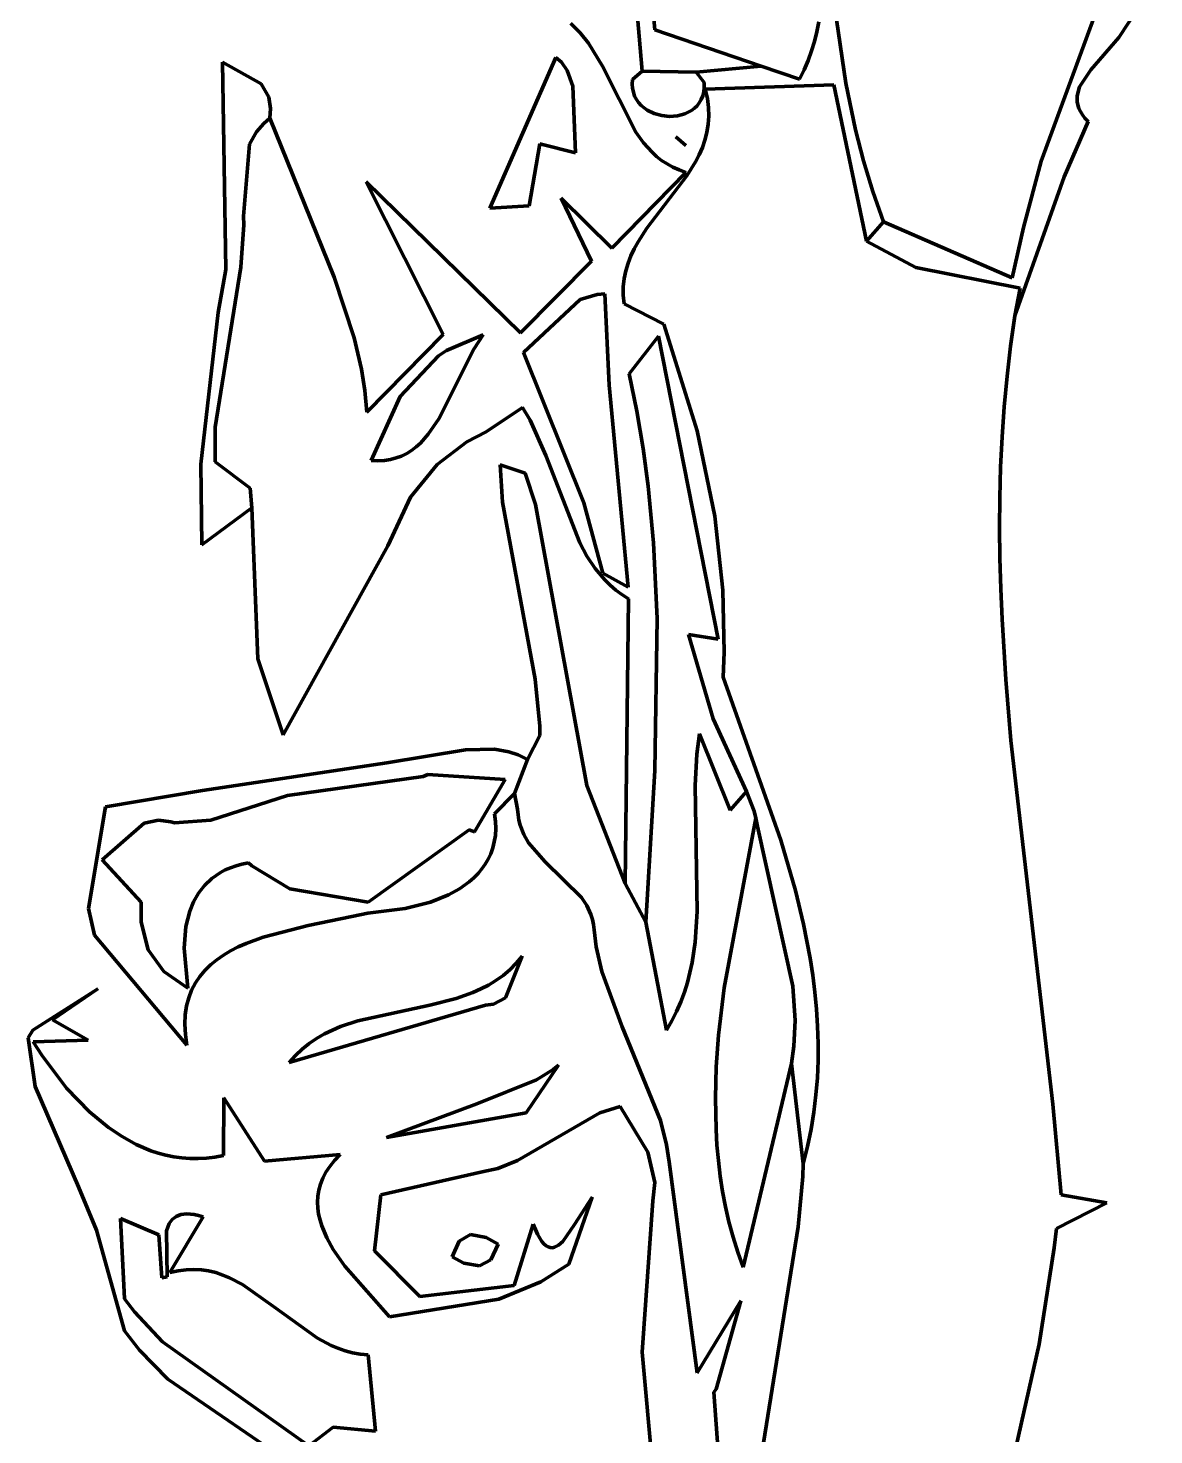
# Model space of a CAD drawing. Header units: millimetres. Extents: x 0 to 8.5, y 0 to 13.2.
# Drawn here: x 3.409 to 4.217, y 3.819 to 4.829 of the extents above; entities that cross this region are included whole.
import ezdxf

# ---------------------------------------------------------------- set-up
doc = ezdxf.new("R2010")
doc.units = ezdxf.units.MM
for name, color, linetype, lineweight in [('color#060606ff', 7, 'CONTINUOUS', 100), ('color#5c5c5cff', 7, 'CONTINUOUS', 100), ('color#aeaeaeff', 7, 'CONTINUOUS', 100), ('color#ffffffff', 7, 'CONTINUOUS', 100)]:
    doc.layers.add(name, color=color, linetype=linetype, lineweight=lineweight)

msp = doc.modelspace()

# ---------------------------------------------------------------- linework, layer by layer
at = {"layer": 'color#060606ff'}
for p, q in [((3.8312, 5.0093), (3.8498, 4.7983)), ((4.1918, 4.8225), (4.2132, 4.8551)), ((3.8053, 4.8257), (3.7986, 4.8324)), ((3.9733, 4.8196), (3.975, 4.8265)), ((3.975, 4.8265), (3.9764, 4.8336)), ((3.9891, 4.8352), (3.9958, 4.7897)), ((3.8112, 4.8183), (3.8053, 4.8257)), ((3.8212, 4.8018), (3.8112, 4.8183)), ((3.9712, 4.8127), (3.9733, 4.8196)), ((4.1715, 4.7993), (4.1918, 4.8225)), ((3.7405, 4.7), (3.7879, 4.808)), ((3.7879, 4.808), (3.7918, 4.8046)), ((3.9688, 4.8059), (3.9712, 4.8127)), ((3.7918, 4.8046), (3.796, 4.7987)), ((3.796, 4.7987), (3.7999, 4.7875)), ((3.8453, 4.7544), (3.8212, 4.8018)), ((3.8498, 4.7983), (3.8428, 4.7923)), ((3.8884, 4.7974), (3.9352, 4.8017)), ((3.8941, 4.7901), (3.8884, 4.7974)), ((3.9352, 4.8017), (3.9626, 4.7926)), ((3.9626, 4.7926), (3.9659, 4.7992)), ((3.9659, 4.7992), (3.9688, 4.8059)), ((4.1635, 4.7869), (4.1715, 4.7993)), ((3.7999, 4.7875), (3.8019, 4.7397)), ((3.8428, 4.7923), (3.8426, 4.789)), ((3.8426, 4.789), (3.8428, 4.786)), ((3.8428, 4.786), (3.8434, 4.7831)), ((3.8939, 4.7834), (3.8942, 4.7866)), ((3.8942, 4.7866), (3.8941, 4.7901)), ((3.9873, 4.7885), (3.895, 4.7854)), ((4.0106, 4.6762), (3.9873, 4.7885)), ((3.9958, 4.7897), (4.0028, 4.756)), ((4.1619, 4.7805), (4.1635, 4.7869)), ((3.8434, 4.7831), (3.8443, 4.7804)), ((3.8443, 4.7804), (3.8456, 4.778)), ((3.8456, 4.778), (3.8472, 4.7757)), ((3.8472, 4.7757), (3.849, 4.7737)), ((3.8907, 4.7755), (3.8921, 4.7779)), ((3.8921, 4.7779), (3.8932, 4.7805)), ((3.8932, 4.7805), (3.8939, 4.7834)), ((3.895, 4.7854), (3.8965, 4.7787)), ((3.8965, 4.7787), (3.8973, 4.7722)), ((4.1619, 4.776), (4.1619, 4.7805)), ((4.1631, 4.7715), (4.1619, 4.776)), ((3.849, 4.7737), (3.8533, 4.7703)), ((3.8533, 4.7703), (3.8583, 4.7679)), ((3.8583, 4.7679), (3.8638, 4.7664)), ((3.8638, 4.7664), (3.8694, 4.7658)), ((3.8694, 4.7658), (3.875, 4.7662)), ((3.875, 4.7662), (3.8803, 4.7676)), ((3.8803, 4.7676), (3.8851, 4.77)), ((3.8851, 4.77), (3.8872, 4.7716)), ((3.8872, 4.7716), (3.8891, 4.7734)), ((3.8891, 4.7734), (3.8907, 4.7755)), ((3.8975, 4.766), (3.8971, 4.7601)), ((3.8973, 4.7722), (3.8975, 4.766)), ((4.1642, 4.7692), (4.1631, 4.7715)), ((4.1656, 4.7669), (4.1642, 4.7692)), ((4.1674, 4.7645), (4.1656, 4.7669)), ((3.573, 4.7547), (3.5783, 4.7607)), ((3.5783, 4.7607), (3.5827, 4.7644)), ((3.5827, 4.7644), (3.6287, 4.6504)), ((3.8971, 4.7601), (3.8962, 4.7543)), ((4.0028, 4.756), (4.0085, 4.7338)), ((4.1524, 4.7224), (4.1696, 4.7621)), ((4.1696, 4.7621), (4.1674, 4.7645)), ((3.5638, 4.6942), (3.5681, 4.7458)), ((3.5681, 4.7458), (3.573, 4.7547)), ((3.7763, 4.7461), (3.7686, 4.7016)), ((3.8019, 4.7397), (3.7763, 4.7461)), ((3.8507, 4.7469), (3.8453, 4.7544)), ((3.8568, 4.7401), (3.8507, 4.7469)), ((3.874, 4.7511), (3.8795, 4.7463)), ((3.8811, 4.7449), (3.874, 4.7511)), ((3.8795, 4.7463), (3.8811, 4.7449)), ((3.8947, 4.7488), (3.8929, 4.7434)), ((3.8962, 4.7543), (3.8947, 4.7488)), ((3.8601, 4.737), (3.8568, 4.7401)), ((3.8637, 4.7342), (3.8601, 4.737)), ((3.8906, 4.7382), (3.8879, 4.7331)), ((3.8929, 4.7434), (3.8906, 4.7382)), ((3.828, 4.6712), (3.881, 4.7256)), ((3.8676, 4.7316), (3.8637, 4.7342)), ((3.8718, 4.7293), (3.8676, 4.7316)), ((3.8762, 4.7273), (3.8718, 4.7293)), ((3.881, 4.7256), (3.8762, 4.7273)), ((3.8879, 4.7331), (3.8818, 4.7232)), ((4.0085, 4.7338), (4.0152, 4.7118)), ((3.707, 4.6093), (3.6516, 4.7189)), ((3.6516, 4.7189), (3.7625, 4.6103)), ((3.8818, 4.7232), (3.8531, 4.6856)), ((4.1172, 4.6227), (4.1524, 4.7224)), ((3.8134, 4.6618), (3.7917, 4.7071)), ((3.7917, 4.7071), (3.828, 4.6712)), ((4.0152, 4.7118), (4.0229, 4.6901)), ((3.7686, 4.7016), (3.7405, 4.7)), ((3.5618, 4.6575), (3.5639, 4.688)), ((3.5639, 4.688), (3.5638, 4.6942)), ((3.8531, 4.6856), (3.8468, 4.6758)), ((4.0229, 4.6901), (4.0106, 4.6762)), ((3.8468, 4.6758), (3.844, 4.6708)), ((3.8416, 4.6657), (3.8396, 4.6604)), ((3.844, 4.6708), (3.8416, 4.6657)), ((3.5435, 4.5426), (3.5618, 4.6575)), ((3.7625, 4.6103), (3.8134, 4.6618)), ((3.8379, 4.655), (3.8368, 4.6493)), ((3.8396, 4.6604), (3.8379, 4.655)), ((3.6287, 4.6504), (3.6432, 4.6068)), ((3.8368, 4.6493), (3.8362, 4.6435)), ((3.8174, 4.6379), (3.8052, 4.6343)), ((3.8229, 4.6383), (3.8174, 4.6379)), ((3.8261, 4.5729), (3.8229, 4.6383)), ((3.8362, 4.6435), (3.8362, 4.6375)), ((3.8362, 4.6375), (3.8368, 4.6312)), ((3.8052, 4.6343), (3.7647, 4.5964)), ((3.8368, 4.6312), (3.8653, 4.6166)), ((3.8653, 4.6166), (3.8893, 4.54)), ((4.1141, 4.6009), (4.1172, 4.6227)), ((3.6432, 4.6068), (3.6484, 4.5844)), ((3.6523, 4.5535), (3.707, 4.6093)), ((3.7357, 4.6091), (3.7093, 4.5978)), ((3.729, 4.5986), (3.7357, 4.6091)), ((3.8615, 4.6081), (3.8403, 4.5809)), ((3.9042, 4.3905), (3.8615, 4.6081)), ((3.7093, 4.5978), (3.7037, 4.5939)), ((3.7039, 4.5487), (3.729, 4.5986)), ((3.7647, 4.5964), (3.8079, 4.4885)), ((4.1115, 4.5792), (4.1141, 4.6009)), ((3.6484, 4.5844), (3.6508, 4.5691)), ((3.7037, 4.5939), (3.676, 4.5648)), ((3.8403, 4.5809), (3.8459, 4.5541)), ((4.1095, 4.5574), (4.1115, 4.5792)), ((3.6508, 4.5691), (3.6523, 4.5535)), ((3.676, 4.5648), (3.6553, 4.5189)), ((3.8398, 4.4279), (3.8261, 4.5729)), ((3.7639, 4.5569), (3.7378, 4.5394)), ((3.7694, 4.5477), (3.7639, 4.5569)), ((3.8459, 4.5541), (3.8504, 4.5273)), ((4.108, 4.5357), (4.1095, 4.5574)), ((3.6963, 4.5377), (3.7039, 4.5487)), ((3.7807, 4.5224), (3.7694, 4.5477)), ((3.5434, 4.5179), (3.5435, 4.5426)), ((3.6906, 4.5313), (3.6963, 4.5377)), ((3.7378, 4.5394), (3.7239, 4.5323)), ((3.8893, 4.54), (3.9018, 4.4789)), ((4.1069, 4.5139), (4.108, 4.5357)), ((3.6771, 4.522), (3.6808, 4.5239)), ((3.6808, 4.5239), (3.6842, 4.526)), ((3.6842, 4.526), (3.6875, 4.5285)), ((3.6875, 4.5285), (3.6906, 4.5313)), ((3.7239, 4.5323), (3.7027, 4.516)), ((3.8504, 4.5273), (3.854, 4.5003)), ((3.5686, 4.499), (3.5434, 4.5179)), ((3.6553, 4.5189), (3.6602, 4.5186)), ((3.6602, 4.5186), (3.6648, 4.5188)), ((3.6648, 4.5188), (3.6691, 4.5195)), ((3.6691, 4.5195), (3.6732, 4.5206)), ((3.6732, 4.5206), (3.6771, 4.522)), ((3.7027, 4.516), (3.6835, 4.4924)), ((3.8049, 4.4596), (3.7807, 4.5224)), ((4.1063, 4.4921), (4.1069, 4.5139)), ((3.5696, 4.4848), (3.5686, 4.499)), ((3.854, 4.5003), (3.8579, 4.4597)), ((3.5741, 4.3764), (3.5696, 4.4848)), ((3.6835, 4.4924), (3.6672, 4.4575)), ((3.8079, 4.4885), (3.8214, 4.438)), ((4.1062, 4.4704), (4.1063, 4.4921)), ((3.9018, 4.4789), (3.9076, 4.4258)), ((4.1064, 4.4486), (4.1062, 4.4704)), ((3.6672, 4.4575), (3.5922, 4.322)), ((3.8101, 4.4501), (3.8049, 4.4596)), ((3.8579, 4.4597), (3.8604, 4.4053)), ((3.8161, 4.4412), (3.8101, 4.4501)), ((4.107, 4.4268), (4.1064, 4.4486)), ((3.823, 4.4331), (3.8161, 4.4412)), ((3.8214, 4.438), (3.8398, 4.4279)), ((3.8268, 4.4294), (3.823, 4.4331)), ((3.8309, 4.4258), (3.8268, 4.4294)), ((3.8352, 4.4225), (3.8309, 4.4258)), ((3.8399, 4.4195), (3.8352, 4.4225)), ((3.9076, 4.4258), (3.9086, 4.3813)), ((4.1079, 4.405), (4.107, 4.4268)), ((3.8375, 4.2151), (3.8399, 4.4195)), ((3.8604, 4.4053), (3.8588, 4.2962)), ((4.1106, 4.3615), (4.1079, 4.405)), ((3.9006, 4.3334), (3.8829, 4.394)), ((3.8829, 4.394), (3.9042, 4.3905)), ((3.5922, 4.322), (3.5741, 4.3764)), ((3.9086, 4.3813), (3.9079, 4.3634)), ((3.9079, 4.3634), (3.9493, 4.2463)), ((4.1143, 4.3179), (4.1106, 4.3615)), ((3.9247, 4.2813), (3.9006, 4.3334)), ((3.7229, 4.3111), (3.7438, 4.3117)), ((3.7438, 4.3117), (3.7541, 4.3098)), ((4.1443, 4.0569), (4.1143, 4.3179)), ((3.5342, 4.2819), (3.6666, 4.3018)), ((3.6666, 4.3018), (3.7229, 4.3111)), ((3.7541, 4.3098), (3.7608, 4.3075)), ((3.7675, 4.3042), (3.7581, 4.2798)), ((3.7608, 4.3075), (3.7675, 4.3042)), ((3.6926, 4.2921), (3.5954, 4.2783)), ((3.6959, 4.2934), (3.6926, 4.2921)), ((3.7515, 4.2899), (3.6959, 4.2934)), ((3.8588, 4.2962), (3.8524, 4.1874)), ((3.4646, 4.2701), (3.5342, 4.2819)), ((3.7294, 4.2522), (3.7515, 4.2899)), ((3.9301, 4.2672), (3.9247, 4.2813)), ((3.5954, 4.2783), (3.5402, 4.2606)), ((3.7581, 4.2798), (3.7439, 4.2651)), ((3.4525, 4.1972), (3.4646, 4.2701)), ((3.7439, 4.2651), (3.7445, 4.2597)), ((3.9312, 4.2622), (3.9301, 4.2672)), ((3.9324, 4.2561), (3.9312, 4.2622)), ((3.4924, 4.2586), (3.4623, 4.2321)), ((3.5027, 4.2606), (3.4924, 4.2586)), ((3.5117, 4.2595), (3.5027, 4.2606)), ((3.5141, 4.2588), (3.5117, 4.2595)), ((3.5402, 4.2606), (3.5141, 4.2588)), ((3.6531, 4.2017), (3.7256, 4.2537)), ((3.7256, 4.2537), (3.7294, 4.2522)), ((3.7447, 4.2546), (3.7444, 4.2497)), ((3.7445, 4.2597), (3.7447, 4.2546)), ((3.9578, 4.1414), (3.9324, 4.2561)), ((3.7425, 4.2408), (3.7411, 4.2366)), ((3.7436, 4.2451), (3.7425, 4.2408)), ((3.7444, 4.2497), (3.7436, 4.2451)), ((3.9493, 4.2463), (3.9597, 4.2102)), ((3.4623, 4.2321), (3.4903, 4.2017)), ((3.7393, 4.2327), (3.7371, 4.229)), ((3.7411, 4.2366), (3.7393, 4.2327)), ((3.541, 4.2188), (3.5472, 4.223)), ((3.5472, 4.223), (3.5506, 4.2249)), ((3.5506, 4.2249), (3.5544, 4.2265)), ((3.5544, 4.2265), (3.5584, 4.2279)), ((3.5584, 4.2279), (3.5626, 4.229)), ((3.5626, 4.229), (3.5672, 4.23)), ((3.5672, 4.23), (3.5696, 4.2278)), ((3.5696, 4.2278), (3.5969, 4.2113)), ((3.732, 4.2224), (3.729, 4.2193)), ((3.7347, 4.2256), (3.732, 4.2224)), ((3.7371, 4.229), (3.7347, 4.2256)), ((3.5314, 4.2082), (3.5357, 4.2138)), ((3.5357, 4.2138), (3.541, 4.2188)), ((3.5969, 4.2113), (3.6531, 4.2017)), ((3.7186, 4.2114), (3.7107, 4.2071)), ((3.7257, 4.2165), (3.7186, 4.2114)), ((3.729, 4.2193), (3.7257, 4.2165)), ((3.8524, 4.1874), (3.8375, 4.2151)), ((3.4903, 4.2017), (3.4903, 4.1874)), ((3.5251, 4.1953), (3.5279, 4.202)), ((3.5279, 4.202), (3.5314, 4.2082)), ((3.6979, 4.2019), (3.6798, 4.1972)), ((3.7107, 4.2071), (3.6979, 4.2019)), ((3.9597, 4.2102), (3.9655, 4.186)), ((3.4569, 4.1781), (3.4525, 4.1972)), ((3.5224, 4.1844), (3.5251, 4.1953)), ((3.6415, 4.1915), (3.61, 4.1851)), ((3.653, 4.194), (3.6415, 4.1915)), ((3.6798, 4.1972), (3.653, 4.194)), ((3.4903, 4.1874), (3.4953, 4.1677)), ((3.5211, 4.1688), (3.5224, 4.1844)), ((3.61, 4.1851), (3.5778, 4.1767)), ((3.9655, 4.186), (3.9702, 4.1617)), ((3.5231, 4.0992), (3.4569, 4.1781)), ((3.5657, 4.1722), (3.56, 4.1697)), ((3.5778, 4.1767), (3.5657, 4.1722)), ((3.4953, 4.1677), (3.5065, 4.152)), ((3.5238, 4.1401), (3.5211, 4.1688)), ((3.5445, 4.1604), (3.5401, 4.1567)), ((3.5494, 4.1638), (3.5445, 4.1604)), ((3.5545, 4.1668), (3.5494, 4.1638)), ((3.56, 4.1697), (3.5545, 4.1668)), ((3.7637, 4.1631), (3.7518, 4.1332)), ((3.7594, 4.1579), (3.7637, 4.1631)), ((3.9702, 4.1617), (3.9721, 4.1495)), ((3.5065, 4.152), (3.5238, 4.1401)), ((3.536, 4.1528), (3.5323, 4.1484)), ((3.5401, 4.1567), (3.536, 4.1528)), ((3.75, 4.1492), (3.7548, 4.1533)), ((3.7548, 4.1533), (3.7594, 4.1579)), ((3.4126, 4.1099), (3.4592, 4.1397)), ((3.4592, 4.1397), (3.4266, 4.1173)), ((3.5292, 4.1438), (3.5265, 4.1387)), ((3.5323, 4.1484), (3.5292, 4.1438)), ((3.7339, 4.1395), (3.7395, 4.1423)), ((3.7395, 4.1423), (3.7448, 4.1456)), ((3.7448, 4.1456), (3.75, 4.1492)), ((3.9594, 4.1169), (3.9578, 4.1414)), ((3.9721, 4.1495), (3.9736, 4.1373)), ((3.5244, 4.1332), (3.5228, 4.1273)), ((3.5265, 4.1387), (3.5244, 4.1332)), ((3.6973, 4.1279), (3.7162, 4.1327)), ((3.7162, 4.1327), (3.7282, 4.1369)), ((3.7282, 4.1369), (3.7339, 4.1395)), ((3.7518, 4.1332), (3.7431, 4.1287)), ((3.9736, 4.1373), (3.9748, 4.125)), ((3.5219, 4.121), (3.5216, 4.1142)), ((3.5228, 4.1273), (3.5219, 4.121)), ((3.7374, 4.1278), (3.5964, 4.0866)), ((3.6457, 4.1167), (3.6973, 4.1279)), ((3.7431, 4.1287), (3.7374, 4.1278)), ((3.9748, 4.125), (3.9756, 4.1127)), ((3.4092, 4.1044), (3.4126, 4.1099)), ((3.4266, 4.1173), (3.4522, 4.1028)), ((3.5216, 4.1142), (3.522, 4.1069)), ((3.6218, 4.1072), (3.6275, 4.11)), ((3.6275, 4.11), (3.6334, 4.1125)), ((3.6334, 4.1125), (3.6457, 4.1167)), ((3.9586, 4.0984), (3.9594, 4.1169)), ((3.9756, 4.1127), (3.976, 4.1004)), ((3.4142, 4.0694), (3.4092, 4.1044)), ((3.4522, 4.1028), (3.4128, 4.1015)), ((3.4128, 4.1015), (3.419, 4.0919)), ((3.522, 4.1069), (3.5231, 4.0992)), ((3.6058, 4.0962), (3.6109, 4.1003)), ((3.6109, 4.1003), (3.6162, 4.104)), ((3.6162, 4.104), (3.6218, 4.1072)), ((3.976, 4.1004), (3.9759, 4.0881)), ((3.419, 4.0919), (3.4368, 4.0684)), ((3.5964, 4.0866), (3.601, 4.0917)), ((3.601, 4.0917), (3.6058, 4.0962)), ((3.9569, 4.086), (3.9586, 4.0984)), ((3.7896, 4.0847), (3.7665, 4.0506)), ((3.774, 4.0743), (3.7858, 4.0818)), ((3.7858, 4.0818), (3.7896, 4.0847)), ((3.9653, 4.0141), (3.9569, 4.086)), ((3.9759, 4.0881), (3.9754, 4.0758)), ((3.4454, 3.9976), (3.4142, 4.0694)), ((3.7312, 4.0571), (3.774, 4.0743)), ((3.9754, 4.0758), (3.9744, 4.0635)), ((3.4368, 4.0684), (3.4533, 4.0512)), ((3.5494, 4.02), (3.5496, 4.0613)), ((3.5496, 4.0613), (3.5787, 4.016)), ((3.9744, 4.0635), (3.973, 4.0511)), ((3.4533, 4.0512), (3.4669, 4.04)), ((3.6663, 4.0329), (3.7312, 4.0571)), ((3.7665, 4.0506), (3.6663, 4.0329)), ((3.7602, 4.0163), (3.8193, 4.0505)), ((3.8193, 4.0505), (3.8339, 4.0551)), ((3.8339, 4.0551), (3.8539, 4.0224)), ((3.973, 4.0511), (3.971, 4.0388)), ((4.1503, 3.9918), (4.1443, 4.0569)), ((3.4669, 4.04), (3.4766, 4.0335)), ((3.971, 4.0388), (3.9684, 4.0264)), ((3.4766, 4.0335), (3.4866, 4.0279)), ((3.4866, 4.0279), (3.4972, 4.0234)), ((3.4972, 4.0234), (3.5026, 4.0216)), ((3.5026, 4.0216), (3.5081, 4.0202)), ((3.5081, 4.0202), (3.5137, 4.019)), ((3.5137, 4.019), (3.5194, 4.0182)), ((3.5371, 4.0181), (3.5432, 4.0188)), ((3.5432, 4.0188), (3.5494, 4.02)), ((3.5787, 4.016), (3.6331, 4.0206)), ((3.6331, 4.0206), (3.6291, 4.0164)), ((3.8539, 4.0224), (3.8589, 4.0005)), ((3.9684, 4.0264), (3.9653, 4.0141)), ((3.5194, 4.0182), (3.5252, 4.0178)), ((3.5252, 4.0178), (3.5311, 4.0177)), ((3.5311, 4.0177), (3.5371, 4.0181)), ((3.6257, 4.0121), (3.6229, 4.0079)), ((3.6291, 4.0164), (3.6257, 4.0121)), ((3.7349, 4.0082), (3.7461, 4.0107)), ((3.7461, 4.0107), (3.7602, 4.0163)), ((3.619, 3.9993), (3.6178, 3.995)), ((3.6207, 4.0036), (3.619, 3.9993)), ((3.6229, 4.0079), (3.6207, 4.0036)), ((3.6623, 3.9917), (3.7349, 4.0082)), ((3.8589, 4.0005), (3.8573, 3.9875)), ((3.4583, 3.9665), (3.4454, 3.9976)), ((3.6171, 3.9907), (3.6168, 3.9864)), ((3.6178, 3.995), (3.6171, 3.9907)), ((3.6577, 3.9516), (3.6623, 3.9917)), ((3.7972, 3.942), (3.8139, 3.99)), ((3.8139, 3.99), (3.8013, 3.9704)), ((4.1832, 3.9859), (4.1503, 3.9918)), ((3.5231, 3.9781), (3.5209, 3.9779)), ((3.5257, 3.9779), (3.5231, 3.9781)), ((3.6168, 3.9864), (3.617, 3.9822)), ((3.617, 3.9822), (3.6176, 3.9779)), ((3.8573, 3.9875), (3.8498, 3.8787)), ((4.1469, 3.9675), (4.1832, 3.9859)), ((3.503, 3.963), (3.4754, 3.9748)), ((3.4754, 3.9748), (3.4784, 3.9172)), ((3.5105, 3.9711), (3.5085, 3.9658)), ((3.5125, 3.974), (3.5105, 3.9711)), ((3.5108, 3.936), (3.5347, 3.976)), ((3.5153, 3.9762), (3.5125, 3.974)), ((3.5188, 3.9776), (3.5153, 3.9762)), ((3.5209, 3.9779), (3.5188, 3.9776)), ((3.5284, 3.9776), (3.5257, 3.9779)), ((3.5314, 3.9769), (3.5284, 3.9776)), ((3.5347, 3.976), (3.5314, 3.9769)), ((3.6176, 3.9779), (3.6186, 3.9736)), ((3.6186, 3.9736), (3.6199, 3.9694)), ((3.6199, 3.9694), (3.6234, 3.9609)), ((3.7716, 3.9708), (3.7578, 3.9266)), ((3.7731, 3.9668), (3.7716, 3.9708)), ((3.8013, 3.9704), (3.7927, 3.9582)), ((3.4783, 3.8941), (3.4583, 3.9665)), ((3.5052, 3.9321), (3.503, 3.963)), ((3.5085, 3.9658), (3.5089, 3.9329)), ((3.6234, 3.9609), (3.628, 3.9526)), ((3.7185, 3.9586), (3.7134, 3.9472)), ((3.7266, 3.9632), (3.7185, 3.9586)), ((3.7378, 3.9611), (3.7266, 3.9632)), ((3.7464, 3.9564), (3.7378, 3.9611)), ((3.7747, 3.9634), (3.7731, 3.9668)), ((3.7762, 3.9606), (3.7747, 3.9634)), ((3.7778, 3.9583), (3.7762, 3.9606)), ((3.7793, 3.9565), (3.7778, 3.9583)), ((3.7927, 3.9582), (3.7898, 3.9556)), ((4.1452, 3.9536), (4.1469, 3.9675)), ((3.628, 3.9526), (3.6364, 3.9405)), ((3.6902, 3.9187), (3.6577, 3.9516)), ((3.7412, 3.9452), (3.7464, 3.9564)), ((3.7808, 3.9552), (3.7793, 3.9565)), ((3.7823, 3.9543), (3.7808, 3.9552)), ((3.7838, 3.9539), (3.7823, 3.9543)), ((3.7853, 3.9538), (3.7838, 3.9539)), ((3.7868, 3.9541), (3.7853, 3.9538)), ((3.7898, 3.9556), (3.7868, 3.9541)), ((4.1346, 3.8846), (4.1452, 3.9536)), ((3.5225, 3.938), (3.5168, 3.9373)), ((3.5281, 3.9382), (3.5225, 3.938)), ((3.5335, 3.9379), (3.5281, 3.9382)), ((3.5387, 3.9371), (3.5335, 3.9379)), ((3.6364, 3.9405), (3.6684, 3.9041)), ((3.7134, 3.9472), (3.7219, 3.9426)), ((3.7219, 3.9426), (3.7331, 3.9407)), ((3.7331, 3.9407), (3.7412, 3.9452)), ((3.7771, 3.9293), (3.7972, 3.942)), ((3.5089, 3.9329), (3.5052, 3.9321)), ((3.5168, 3.9373), (3.5108, 3.936)), ((3.5438, 3.9359), (3.5387, 3.9371)), ((3.5488, 3.9342), (3.5438, 3.9359)), ((3.5536, 3.9322), (3.5488, 3.9342)), ((3.563, 3.9274), (3.5536, 3.9322)), ((3.7469, 3.9169), (3.7771, 3.9293)), ((3.5853, 3.9116), (3.563, 3.9274)), ((3.7578, 3.9266), (3.6902, 3.9187)), ((3.4784, 3.9172), (3.4856, 3.9078)), ((3.4856, 3.9078), (3.5055, 3.8862)), ((3.6168, 3.8888), (3.5853, 3.9116)), ((3.6684, 3.9041), (3.7469, 3.9169)), ((3.4891, 3.8802), (3.4783, 3.8941)), ((3.6265, 3.8837), (3.6168, 3.8888)), ((3.5094, 3.8594), (3.4891, 3.8802)), ((3.5055, 3.8862), (3.6105, 3.8116)), ((3.6315, 3.8816), (3.6265, 3.8837)), ((3.6366, 3.8798), (3.6315, 3.8816)), ((3.642, 3.8784), (3.6366, 3.8798)), ((3.6475, 3.8774), (3.642, 3.8784)), ((3.6531, 3.8769), (3.6475, 3.8774)), ((3.8498, 3.8787), (3.8588, 3.7772)), ((4.0635, 3.5716), (4.1346, 3.8846)), ((3.6583, 3.8222), (3.6531, 3.8769)), ((3.6105, 3.7903), (3.5094, 3.8594)), ((3.6105, 3.8116), (3.6281, 3.8249)), ((3.6281, 3.8249), (3.6583, 3.8222))]:
    msp.add_line(p, q, dxfattribs=at)
at = {"layer": 'color#5c5c5cff'}
for p, q in [((4.136, 4.7337), (4.2296, 4.9881)), ((4.2132, 4.8551), (4.1918, 4.8225)), ((4.1918, 4.8225), (4.1715, 4.7993)), ((3.5487, 4.8047), (3.5763, 4.7892)), ((3.5511, 4.6558), (3.5487, 4.8047)), ((4.1715, 4.7993), (4.1635, 4.7869)), ((3.5763, 4.7892), (3.5818, 4.7796)), ((4.1635, 4.7869), (4.1619, 4.7805)), ((3.5818, 4.7796), (3.5832, 4.7715)), ((4.1619, 4.7805), (4.1619, 4.776)), ((4.1619, 4.776), (4.1631, 4.7715)), ((3.5832, 4.7715), (3.5827, 4.7644)), ((4.1631, 4.7715), (4.1642, 4.7692)), ((4.1642, 4.7692), (4.1656, 4.7669)), ((4.1656, 4.7669), (4.1674, 4.7645)), ((3.5783, 4.7607), (3.573, 4.7547)), ((3.5827, 4.7644), (3.5783, 4.7607)), ((4.1696, 4.7621), (4.1524, 4.7224)), ((4.1674, 4.7645), (4.1696, 4.7621)), ((3.5681, 4.7458), (3.5638, 4.6942)), ((3.573, 4.7547), (3.5681, 4.7458)), ((4.1232, 4.6861), (4.136, 4.7337)), ((4.1524, 4.7224), (4.1172, 4.6227)), ((3.5639, 4.688), (3.5618, 4.6575)), ((3.5638, 4.6942), (3.5639, 4.688)), ((4.0106, 4.6762), (4.0229, 4.6901)), ((4.0229, 4.6901), (4.1152, 4.6499)), ((4.1152, 4.6499), (4.1232, 4.6861)), ((4.0461, 4.6572), (4.0106, 4.6762)), ((3.5618, 4.6575), (3.5435, 4.5426)), ((3.5455, 4.6251), (3.5511, 4.6558)), ((4.1208, 4.6424), (4.0461, 4.6572)), ((4.1172, 4.6227), (4.1208, 4.6424)), ((3.5331, 4.5162), (3.5455, 4.6251)), ((3.5435, 4.5426), (3.5434, 4.5179)), ((3.5339, 4.4583), (3.5331, 4.5162)), ((3.5434, 4.5179), (3.5686, 4.499)), ((3.5686, 4.499), (3.5696, 4.4848)), ((3.5696, 4.4848), (3.5339, 4.4583)), ((3.7134, 3.9472), (3.7185, 3.9586)), ((3.7185, 3.9586), (3.7266, 3.9632)), ((3.7266, 3.9632), (3.7378, 3.9611)), ((3.7378, 3.9611), (3.7464, 3.9564)), ((3.7464, 3.9564), (3.7412, 3.9452)), ((3.7219, 3.9426), (3.7134, 3.9472)), ((3.7331, 3.9407), (3.7219, 3.9426)), ((3.7412, 3.9452), (3.7331, 3.9407))]:
    msp.add_line(p, q, dxfattribs=at)
at = {"layer": 'color#aeaeaeff'}
for p, q in [((3.8398, 5.0236), (3.8589, 4.828)), ((3.8498, 4.7983), (3.8312, 5.0093)), ((3.8589, 4.828), (3.9352, 4.8017)), ((3.8884, 4.7974), (3.8498, 4.7983)), ((3.9352, 4.8017), (3.8884, 4.7974)), ((3.7479, 4.5157), (3.7658, 4.5097)), ((3.7495, 4.4889), (3.7479, 4.5157)), ((3.7658, 4.5097), (3.7732, 4.4872)), ((3.773, 4.3619), (3.7495, 4.4889)), ((3.7732, 4.4872), (3.81, 4.2856)), ((3.7762, 4.3281), (3.773, 4.3619)), ((3.7763, 4.3213), (3.7762, 4.3281)), ((3.8889, 4.3079), (3.8909, 4.3226)), ((3.8909, 4.3226), (3.9128, 4.2679)), ((3.7675, 4.3042), (3.7763, 4.3213)), ((3.7581, 4.2798), (3.7675, 4.3042)), ((3.8877, 4.2856), (3.8889, 4.3079)), ((3.81, 4.2856), (3.8375, 4.2151)), ((3.8893, 4.1952), (3.8877, 4.2856)), ((3.9128, 4.2679), (3.9247, 4.2813)), ((3.9247, 4.2813), (3.9301, 4.2672)), ((3.7604, 4.2685), (3.7581, 4.2798)), ((3.7607, 4.2645), (3.7604, 4.2685)), ((3.7612, 4.2607), (3.7607, 4.2645)), ((3.9312, 4.2622), (3.9086, 4.1403)), ((3.9301, 4.2672), (3.9312, 4.2622)), ((3.7621, 4.2571), (3.7612, 4.2607)), ((3.7648, 4.2504), (3.7621, 4.2571)), ((3.7683, 4.2443), (3.7648, 4.2504)), ((3.7802, 4.2308), (3.7683, 4.2443)), ((3.8061, 4.2051), (3.7802, 4.2308)), ((3.8375, 4.2151), (3.8524, 4.1874)), ((3.81, 4.1993), (3.8061, 4.2051)), ((3.8129, 4.1929), (3.81, 4.1993)), ((3.814, 4.1894), (3.8129, 4.1929)), ((3.8877, 4.173), (3.8893, 4.1952)), ((3.8148, 4.1858), (3.814, 4.1894)), ((3.8153, 4.182), (3.8148, 4.1858)), ((3.8168, 4.1698), (3.8153, 4.182)), ((3.8524, 4.1874), (3.8671, 4.11)), ((3.8207, 4.1521), (3.8168, 4.1698)), ((3.8855, 4.1585), (3.8877, 4.173)), ((3.8353, 4.1124), (3.8207, 4.1521)), ((3.8822, 4.1442), (3.884, 4.1513)), ((3.884, 4.1513), (3.8855, 4.1585)), ((3.88, 4.1372), (3.8822, 4.1442)), ((3.9086, 4.1403), (3.9046, 4.1064)), ((3.8744, 4.1234), (3.8774, 4.1303)), ((3.8774, 4.1303), (3.88, 4.1372)), ((3.871, 4.1166), (3.8744, 4.1234)), ((3.8629, 4.0452), (3.8353, 4.1124)), ((3.8671, 4.11), (3.871, 4.1166)), ((3.9046, 4.1064), (3.9029, 4.0837)), ((3.9029, 4.0837), (3.9023, 4.0612)), ((3.9222, 3.9399), (3.9569, 4.086)), ((3.9569, 4.086), (3.9653, 4.0141)), ((3.9023, 4.0612), (3.9027, 4.0387)), ((3.8672, 4.0276), (3.8629, 4.0452)), ((3.9027, 4.0387), (3.9034, 4.0275)), ((3.8691, 4.0155), (3.8672, 4.0276)), ((3.9034, 4.0275), (3.9044, 4.0164)), ((3.8891, 3.8641), (3.8691, 4.0155)), ((3.9044, 4.0164), (3.9057, 4.0052)), ((3.9653, 4.0141), (3.9649, 4.005)), ((3.9057, 4.0052), (3.9074, 3.9942)), ((3.9649, 4.005), (3.9617, 3.9688)), ((3.9074, 3.9942), (3.9095, 3.9832)), ((3.9095, 3.9832), (3.912, 3.9723)), ((3.912, 3.9723), (3.915, 3.9614)), ((3.9617, 3.9688), (3.9328, 3.7895)), ((3.915, 3.9614), (3.9183, 3.9506)), ((3.9183, 3.9506), (3.9222, 3.9399)), ((3.9204, 3.9156), (3.8891, 3.8641)), ((3.9027, 3.8522), (3.9204, 3.9156)), ((3.9012, 3.8502), (3.9027, 3.8522)), ((3.909, 3.7441), (3.9012, 3.8502))]:
    msp.add_line(p, q, dxfattribs=at)
at = {"layer": 'color#ffffffff'}
for p, q in [((3.8589, 4.828), (3.8398, 5.0236)), ((4.2296, 4.9881), (4.136, 4.7337)), ((3.7986, 4.8324), (3.8053, 4.8257)), ((3.9352, 4.8017), (3.8589, 4.828)), ((3.975, 4.8265), (3.9733, 4.8196)), ((3.9764, 4.8336), (3.975, 4.8265)), ((3.9958, 4.7897), (3.9891, 4.8352)), ((3.8053, 4.8257), (3.8112, 4.8183)), ((3.8112, 4.8183), (3.8212, 4.8018)), ((3.9733, 4.8196), (3.9712, 4.8127)), ((3.7879, 4.808), (3.7405, 4.7)), ((3.7918, 4.8046), (3.7879, 4.808)), ((3.9712, 4.8127), (3.9688, 4.8059)), ((3.5763, 4.7892), (3.5487, 4.8047)), ((3.5487, 4.8047), (3.5511, 4.6558)), ((3.796, 4.7987), (3.7918, 4.8046)), ((3.7999, 4.7875), (3.796, 4.7987)), ((3.8212, 4.8018), (3.8453, 4.7544)), ((3.8428, 4.7923), (3.8498, 4.7983)), ((3.8498, 4.7983), (3.8884, 4.7974)), ((3.8884, 4.7974), (3.8941, 4.7901)), ((3.9626, 4.7926), (3.9352, 4.8017)), ((3.9659, 4.7992), (3.9626, 4.7926)), ((3.9688, 4.8059), (3.9659, 4.7992)), ((3.5818, 4.7796), (3.5763, 4.7892)), ((3.8019, 4.7397), (3.7999, 4.7875)), ((3.8426, 4.789), (3.8428, 4.7923)), ((3.8428, 4.786), (3.8426, 4.789)), ((3.8434, 4.7831), (3.8428, 4.786)), ((3.8942, 4.7866), (3.8939, 4.7834)), ((3.8941, 4.7901), (3.8942, 4.7866)), ((3.895, 4.7854), (3.9873, 4.7885)), ((3.9873, 4.7885), (4.0106, 4.6762)), ((4.0028, 4.756), (3.9958, 4.7897)), ((3.5832, 4.7715), (3.5818, 4.7796)), ((3.8443, 4.7804), (3.8434, 4.7831)), ((3.8456, 4.778), (3.8443, 4.7804)), ((3.8472, 4.7757), (3.8456, 4.778)), ((3.849, 4.7737), (3.8472, 4.7757)), ((3.8921, 4.7779), (3.8907, 4.7755)), ((3.8932, 4.7805), (3.8921, 4.7779)), ((3.8939, 4.7834), (3.8932, 4.7805)), ((3.8965, 4.7787), (3.895, 4.7854)), ((3.8973, 4.7722), (3.8965, 4.7787)), ((3.5827, 4.7644), (3.5832, 4.7715)), ((3.8533, 4.7703), (3.849, 4.7737)), ((3.8583, 4.7679), (3.8533, 4.7703)), ((3.8638, 4.7664), (3.8583, 4.7679)), ((3.8694, 4.7658), (3.8638, 4.7664)), ((3.875, 4.7662), (3.8694, 4.7658)), ((3.8803, 4.7676), (3.875, 4.7662)), ((3.8851, 4.77), (3.8803, 4.7676)), ((3.8872, 4.7716), (3.8851, 4.77)), ((3.8891, 4.7734), (3.8872, 4.7716)), ((3.8907, 4.7755), (3.8891, 4.7734)), ((3.8971, 4.7601), (3.8975, 4.766)), ((3.8975, 4.766), (3.8973, 4.7722)), ((3.6287, 4.6504), (3.5827, 4.7644)), ((3.8962, 4.7543), (3.8971, 4.7601)), ((4.0085, 4.7338), (4.0028, 4.756)), ((3.7686, 4.7016), (3.7763, 4.7461)), ((3.7763, 4.7461), (3.8019, 4.7397)), ((3.8453, 4.7544), (3.8507, 4.7469)), ((3.8507, 4.7469), (3.8568, 4.7401)), ((3.874, 4.7511), (3.8811, 4.7449)), ((3.8795, 4.7463), (3.874, 4.7511)), ((3.8811, 4.7449), (3.8795, 4.7463)), ((3.8929, 4.7434), (3.8947, 4.7488)), ((3.8947, 4.7488), (3.8962, 4.7543)), ((3.8568, 4.7401), (3.8601, 4.737)), ((3.8601, 4.737), (3.8637, 4.7342)), ((3.8879, 4.7331), (3.8906, 4.7382)), ((3.8906, 4.7382), (3.8929, 4.7434)), ((3.881, 4.7256), (3.828, 4.6712)), ((3.8637, 4.7342), (3.8676, 4.7316)), ((3.8676, 4.7316), (3.8718, 4.7293)), ((3.8718, 4.7293), (3.8762, 4.7273)), ((3.8762, 4.7273), (3.881, 4.7256)), ((3.8818, 4.7232), (3.8879, 4.7331)), ((4.0152, 4.7118), (4.0085, 4.7338)), ((4.136, 4.7337), (4.1232, 4.6861)), ((3.7625, 4.6103), (3.6516, 4.7189)), ((3.6516, 4.7189), (3.707, 4.6093)), ((3.8531, 4.6856), (3.8818, 4.7232)), ((3.828, 4.6712), (3.7917, 4.7071)), ((3.7917, 4.7071), (3.8134, 4.6618)), ((4.0229, 4.6901), (4.0152, 4.7118)), ((3.7405, 4.7), (3.7686, 4.7016)), ((3.8468, 4.6758), (3.8531, 4.6856)), ((4.1152, 4.6499), (4.0229, 4.6901)), ((4.1232, 4.6861), (4.1152, 4.6499)), ((3.844, 4.6708), (3.8468, 4.6758)), ((4.0106, 4.6762), (4.0461, 4.6572)), ((3.8396, 4.6604), (3.8416, 4.6657)), ((3.8416, 4.6657), (3.844, 4.6708)), ((3.5511, 4.6558), (3.5455, 4.6251)), ((3.8134, 4.6618), (3.7625, 4.6103)), ((3.8368, 4.6493), (3.8379, 4.655)), ((3.8379, 4.655), (3.8396, 4.6604)), ((4.0461, 4.6572), (4.1208, 4.6424)), ((3.6432, 4.6068), (3.6287, 4.6504)), ((3.8362, 4.6435), (3.8368, 4.6493)), ((3.8052, 4.6343), (3.8174, 4.6379)), ((3.8174, 4.6379), (3.8229, 4.6383)), ((3.8229, 4.6383), (3.8261, 4.5729)), ((3.8362, 4.6375), (3.8362, 4.6435)), ((3.8368, 4.6312), (3.8362, 4.6375)), ((4.1208, 4.6424), (4.1172, 4.6227)), ((3.5455, 4.6251), (3.5331, 4.5162)), ((3.7647, 4.5964), (3.8052, 4.6343)), ((3.8653, 4.6166), (3.8368, 4.6312)), ((3.8893, 4.54), (3.8653, 4.6166)), ((4.1172, 4.6227), (4.1141, 4.6009)), ((3.6484, 4.5844), (3.6432, 4.6068)), ((3.707, 4.6093), (3.6523, 4.5535)), ((3.7093, 4.5978), (3.7357, 4.6091)), ((3.7357, 4.6091), (3.729, 4.5986)), ((3.8403, 4.5809), (3.8615, 4.6081)), ((3.8615, 4.6081), (3.9042, 4.3905)), ((3.7037, 4.5939), (3.7093, 4.5978)), ((3.729, 4.5986), (3.7039, 4.5487)), ((3.8079, 4.4885), (3.7647, 4.5964)), ((4.1141, 4.6009), (4.1115, 4.5792)), ((3.6508, 4.5691), (3.6484, 4.5844)), ((3.676, 4.5648), (3.7037, 4.5939)), ((3.8459, 4.5541), (3.8403, 4.5809)), ((4.1115, 4.5792), (4.1095, 4.5574)), ((3.6523, 4.5535), (3.6508, 4.5691)), ((3.6553, 4.5189), (3.676, 4.5648)), ((3.8261, 4.5729), (3.8398, 4.4279)), ((3.7378, 4.5394), (3.7639, 4.5569)), ((3.7639, 4.5569), (3.7694, 4.5477)), ((3.8504, 4.5273), (3.8459, 4.5541)), ((4.1095, 4.5574), (4.108, 4.5357)), ((3.7039, 4.5487), (3.6963, 4.5377)), ((3.7694, 4.5477), (3.7807, 4.5224)), ((3.6963, 4.5377), (3.6906, 4.5313)), ((3.7239, 4.5323), (3.7378, 4.5394)), ((3.9018, 4.4789), (3.8893, 4.54)), ((4.108, 4.5357), (4.1069, 4.5139)), ((3.6808, 4.5239), (3.6771, 4.522)), ((3.6842, 4.526), (3.6808, 4.5239)), ((3.6875, 4.5285), (3.6842, 4.526)), ((3.6906, 4.5313), (3.6875, 4.5285)), ((3.7027, 4.516), (3.7239, 4.5323)), ((3.854, 4.5003), (3.8504, 4.5273)), ((3.5331, 4.5162), (3.5339, 4.4583)), ((3.6602, 4.5186), (3.6553, 4.5189)), ((3.6648, 4.5188), (3.6602, 4.5186)), ((3.6691, 4.5195), (3.6648, 4.5188)), ((3.6732, 4.5206), (3.6691, 4.5195)), ((3.6771, 4.522), (3.6732, 4.5206)), ((3.6835, 4.4924), (3.7027, 4.516)), ((3.7658, 4.5097), (3.7479, 4.5157)), ((3.7479, 4.5157), (3.7495, 4.4889)), ((3.7807, 4.5224), (3.8049, 4.4596)), ((4.1069, 4.5139), (4.1063, 4.4921)), ((3.7732, 4.4872), (3.7658, 4.5097)), ((3.8579, 4.4597), (3.854, 4.5003)), ((3.5339, 4.4583), (3.5696, 4.4848)), ((3.5696, 4.4848), (3.5741, 4.3764)), ((3.6672, 4.4575), (3.6835, 4.4924)), ((3.7495, 4.4889), (3.773, 4.3619)), ((3.81, 4.2856), (3.7732, 4.4872)), ((3.8214, 4.438), (3.8079, 4.4885)), ((4.1063, 4.4921), (4.1062, 4.4704)), ((3.9076, 4.4258), (3.9018, 4.4789)), ((4.1062, 4.4704), (4.1064, 4.4486)), ((3.5922, 4.322), (3.6672, 4.4575)), ((3.8049, 4.4596), (3.8101, 4.4501)), ((3.8604, 4.4053), (3.8579, 4.4597)), ((3.8101, 4.4501), (3.8161, 4.4412)), ((4.1064, 4.4486), (4.107, 4.4268)), ((3.8161, 4.4412), (3.823, 4.4331)), ((3.8398, 4.4279), (3.8214, 4.438)), ((3.823, 4.4331), (3.8268, 4.4294)), ((3.8268, 4.4294), (3.8309, 4.4258)), ((3.8309, 4.4258), (3.8352, 4.4225)), ((3.8352, 4.4225), (3.8399, 4.4195)), ((3.9086, 4.3813), (3.9076, 4.4258)), ((4.107, 4.4268), (4.1079, 4.405)), ((3.8399, 4.4195), (3.8375, 4.2151)), ((3.8588, 4.2962), (3.8604, 4.4053)), ((4.1079, 4.405), (4.1106, 4.3615)), ((3.9042, 4.3905), (3.8829, 4.394)), ((3.8829, 4.394), (3.9006, 4.3334)), ((3.5741, 4.3764), (3.5922, 4.322)), ((3.9079, 4.3634), (3.9086, 4.3813)), ((3.773, 4.3619), (3.7762, 4.3281)), ((3.9493, 4.2463), (3.9079, 4.3634)), ((4.1106, 4.3615), (4.1143, 4.3179)), ((3.9006, 4.3334), (3.9247, 4.2813)), ((3.7762, 4.3281), (3.7763, 4.3213)), ((3.8909, 4.3226), (3.8889, 4.3079)), ((3.9128, 4.2679), (3.8909, 4.3226)), ((3.7438, 4.3117), (3.7229, 4.3111)), ((3.7541, 4.3098), (3.7438, 4.3117)), ((3.7763, 4.3213), (3.7675, 4.3042)), ((4.1143, 4.3179), (4.1443, 4.0569)), ((3.6666, 4.3018), (3.5342, 4.2819)), ((3.7229, 4.3111), (3.6666, 4.3018)), ((3.7608, 4.3075), (3.7541, 4.3098)), ((3.7675, 4.3042), (3.7608, 4.3075)), ((3.8889, 4.3079), (3.8877, 4.2856)), ((3.5954, 4.2783), (3.6926, 4.2921)), ((3.6926, 4.2921), (3.6959, 4.2934)), ((3.6959, 4.2934), (3.7515, 4.2899)), ((3.8524, 4.1874), (3.8588, 4.2962)), ((3.5342, 4.2819), (3.4646, 4.2701)), ((3.7515, 4.2899), (3.7294, 4.2522)), ((3.8375, 4.2151), (3.81, 4.2856)), ((3.8877, 4.2856), (3.8893, 4.1952)), ((3.9247, 4.2813), (3.9128, 4.2679)), ((3.5402, 4.2606), (3.5954, 4.2783)), ((3.7439, 4.2651), (3.7581, 4.2798)), ((3.7581, 4.2798), (3.7604, 4.2685)), ((3.4646, 4.2701), (3.4525, 4.1972)), ((3.7445, 4.2597), (3.7439, 4.2651)), ((3.7604, 4.2685), (3.7607, 4.2645)), ((3.7607, 4.2645), (3.7612, 4.2607)), ((3.9086, 4.1403), (3.9312, 4.2622)), ((3.9312, 4.2622), (3.9324, 4.2561)), ((3.4623, 4.2321), (3.4924, 4.2586)), ((3.4924, 4.2586), (3.5027, 4.2606)), ((3.5027, 4.2606), (3.5117, 4.2595)), ((3.5117, 4.2595), (3.5141, 4.2588)), ((3.5141, 4.2588), (3.5402, 4.2606)), ((3.7256, 4.2537), (3.6531, 4.2017)), ((3.7294, 4.2522), (3.7256, 4.2537)), ((3.7444, 4.2497), (3.7447, 4.2546)), ((3.7447, 4.2546), (3.7445, 4.2597)), ((3.7612, 4.2607), (3.7621, 4.2571)), ((3.7621, 4.2571), (3.7648, 4.2504)), ((3.9324, 4.2561), (3.9578, 4.1414)), ((3.7411, 4.2366), (3.7425, 4.2408)), ((3.7425, 4.2408), (3.7436, 4.2451)), ((3.7436, 4.2451), (3.7444, 4.2497)), ((3.7648, 4.2504), (3.7683, 4.2443)), ((3.7683, 4.2443), (3.7802, 4.2308)), ((3.9597, 4.2102), (3.9493, 4.2463)), ((3.4903, 4.2017), (3.4623, 4.2321)), ((3.7371, 4.229), (3.7393, 4.2327)), ((3.7393, 4.2327), (3.7411, 4.2366)), ((3.7802, 4.2308), (3.8061, 4.2051)), ((3.5472, 4.223), (3.541, 4.2188)), ((3.5506, 4.2249), (3.5472, 4.223)), ((3.5544, 4.2265), (3.5506, 4.2249)), ((3.5584, 4.2279), (3.5544, 4.2265)), ((3.5626, 4.229), (3.5584, 4.2279)), ((3.5672, 4.23), (3.5626, 4.229)), ((3.5696, 4.2278), (3.5672, 4.23)), ((3.5969, 4.2113), (3.5696, 4.2278)), ((3.729, 4.2193), (3.732, 4.2224)), ((3.732, 4.2224), (3.7347, 4.2256)), ((3.7347, 4.2256), (3.7371, 4.229)), ((3.5357, 4.2138), (3.5314, 4.2082)), ((3.541, 4.2188), (3.5357, 4.2138)), ((3.6531, 4.2017), (3.5969, 4.2113)), ((3.7107, 4.2071), (3.7186, 4.2114)), ((3.7186, 4.2114), (3.7257, 4.2165)), ((3.7257, 4.2165), (3.729, 4.2193)), ((3.4903, 4.1874), (3.4903, 4.2017)), ((3.5279, 4.202), (3.5251, 4.1953)), ((3.5314, 4.2082), (3.5279, 4.202)), ((3.6798, 4.1972), (3.6979, 4.2019)), ((3.6979, 4.2019), (3.7107, 4.2071)), ((3.8061, 4.2051), (3.81, 4.1993)), ((3.9655, 4.186), (3.9597, 4.2102)), ((3.4525, 4.1972), (3.4569, 4.1781)), ((3.5251, 4.1953), (3.5224, 4.1844)), ((3.61, 4.1851), (3.6415, 4.1915)), ((3.6415, 4.1915), (3.653, 4.194)), ((3.653, 4.194), (3.6798, 4.1972)), ((3.81, 4.1993), (3.8129, 4.1929)), ((3.8129, 4.1929), (3.814, 4.1894)), ((3.8893, 4.1952), (3.8877, 4.173)), ((3.4953, 4.1677), (3.4903, 4.1874)), ((3.5224, 4.1844), (3.5211, 4.1688)), ((3.5778, 4.1767), (3.61, 4.1851)), ((3.814, 4.1894), (3.8148, 4.1858)), ((3.8148, 4.1858), (3.8153, 4.182)), ((3.8153, 4.182), (3.8168, 4.1698)), ((3.8671, 4.11), (3.8524, 4.1874)), ((3.9702, 4.1617), (3.9655, 4.186)), ((3.4569, 4.1781), (3.5231, 4.0992)), ((3.56, 4.1697), (3.5657, 4.1722)), ((3.5657, 4.1722), (3.5778, 4.1767)), ((3.8168, 4.1698), (3.8207, 4.1521)), ((3.8877, 4.173), (3.8855, 4.1585)), ((3.5065, 4.152), (3.4953, 4.1677)), ((3.5211, 4.1688), (3.5238, 4.1401)), ((3.5401, 4.1567), (3.5445, 4.1604)), ((3.5445, 4.1604), (3.5494, 4.1638)), ((3.5494, 4.1638), (3.5545, 4.1668)), ((3.5545, 4.1668), (3.56, 4.1697)), ((3.7518, 4.1332), (3.7637, 4.1631)), ((3.7637, 4.1631), (3.7594, 4.1579)), ((3.9721, 4.1495), (3.9702, 4.1617)), ((3.5238, 4.1401), (3.5065, 4.152)), ((3.5323, 4.1484), (3.536, 4.1528)), ((3.536, 4.1528), (3.5401, 4.1567)), ((3.7548, 4.1533), (3.75, 4.1492)), ((3.7594, 4.1579), (3.7548, 4.1533)), ((3.8207, 4.1521), (3.8353, 4.1124)), ((3.884, 4.1513), (3.8822, 4.1442)), ((3.8855, 4.1585), (3.884, 4.1513)), ((3.4592, 4.1397), (3.4126, 4.1099)), ((3.4266, 4.1173), (3.4592, 4.1397)), ((3.5265, 4.1387), (3.5292, 4.1438)), ((3.5292, 4.1438), (3.5323, 4.1484)), ((3.7395, 4.1423), (3.7339, 4.1395)), ((3.7448, 4.1456), (3.7395, 4.1423)), ((3.75, 4.1492), (3.7448, 4.1456)), ((3.8822, 4.1442), (3.88, 4.1372)), ((3.9046, 4.1064), (3.9086, 4.1403)), ((3.9578, 4.1414), (3.9594, 4.1169)), ((3.9736, 4.1373), (3.9721, 4.1495)), ((3.5228, 4.1273), (3.5244, 4.1332)), ((3.5244, 4.1332), (3.5265, 4.1387)), ((3.7162, 4.1327), (3.6973, 4.1279)), ((3.7282, 4.1369), (3.7162, 4.1327)), ((3.7339, 4.1395), (3.7282, 4.1369)), ((3.7431, 4.1287), (3.7518, 4.1332)), ((3.8774, 4.1303), (3.8744, 4.1234)), ((3.88, 4.1372), (3.8774, 4.1303)), ((3.9748, 4.125), (3.9736, 4.1373)), ((3.5216, 4.1142), (3.5219, 4.121)), ((3.5219, 4.121), (3.5228, 4.1273)), ((3.5964, 4.0866), (3.7374, 4.1278)), ((3.6973, 4.1279), (3.6457, 4.1167)), ((3.7374, 4.1278), (3.7431, 4.1287)), ((3.8744, 4.1234), (3.871, 4.1166)), ((3.9756, 4.1127), (3.9748, 4.125)), ((3.4126, 4.1099), (3.4092, 4.1044)), ((3.4522, 4.1028), (3.4266, 4.1173)), ((3.522, 4.1069), (3.5216, 4.1142)), ((3.6275, 4.11), (3.6218, 4.1072)), ((3.6334, 4.1125), (3.6275, 4.11)), ((3.6457, 4.1167), (3.6334, 4.1125)), ((3.8353, 4.1124), (3.8629, 4.0452)), ((3.871, 4.1166), (3.8671, 4.11)), ((3.9594, 4.1169), (3.9586, 4.0984)), ((3.976, 4.1004), (3.9756, 4.1127)), ((3.4092, 4.1044), (3.4142, 4.0694)), ((3.4128, 4.1015), (3.4522, 4.1028)), ((3.419, 4.0919), (3.4128, 4.1015)), ((3.5231, 4.0992), (3.522, 4.1069)), ((3.6109, 4.1003), (3.6058, 4.0962)), ((3.6162, 4.104), (3.6109, 4.1003)), ((3.6218, 4.1072), (3.6162, 4.104)), ((3.9029, 4.0837), (3.9046, 4.1064)), ((3.9759, 4.0881), (3.976, 4.1004)), ((3.4368, 4.0684), (3.419, 4.0919)), ((3.601, 4.0917), (3.5964, 4.0866)), ((3.6058, 4.0962), (3.601, 4.0917)), ((3.9586, 4.0984), (3.9569, 4.086)), ((3.7665, 4.0506), (3.7896, 4.0847)), ((3.7858, 4.0818), (3.774, 4.0743)), ((3.7896, 4.0847), (3.7858, 4.0818)), ((3.9023, 4.0612), (3.9029, 4.0837)), ((3.9569, 4.086), (3.9222, 3.9399)), ((3.9754, 4.0758), (3.9759, 4.0881)), ((3.4142, 4.0694), (3.4454, 3.9976)), ((3.774, 4.0743), (3.7312, 4.0571)), ((3.9744, 4.0635), (3.9754, 4.0758)), ((3.4533, 4.0512), (3.4368, 4.0684)), ((3.5496, 4.0613), (3.5494, 4.02)), ((3.5787, 4.016), (3.5496, 4.0613)), ((3.9027, 4.0387), (3.9023, 4.0612)), ((3.973, 4.0511), (3.9744, 4.0635)), ((3.4669, 4.04), (3.4533, 4.0512)), ((3.7312, 4.0571), (3.6663, 4.0329)), ((3.6663, 4.0329), (3.7665, 4.0506)), ((3.8193, 4.0505), (3.7602, 4.0163)), ((3.8339, 4.0551), (3.8193, 4.0505)), ((3.8539, 4.0224), (3.8339, 4.0551)), ((3.971, 4.0388), (3.973, 4.0511)), ((4.1443, 4.0569), (4.1503, 3.9918)), ((3.4766, 4.0335), (3.4669, 4.04)), ((3.8629, 4.0452), (3.8672, 4.0276)), ((3.9034, 4.0275), (3.9027, 4.0387)), ((3.9684, 4.0264), (3.971, 4.0388)), ((3.4866, 4.0279), (3.4766, 4.0335)), ((3.4972, 4.0234), (3.4866, 4.0279)), ((3.5026, 4.0216), (3.4972, 4.0234)), ((3.5081, 4.0202), (3.5026, 4.0216)), ((3.5137, 4.019), (3.5081, 4.0202)), ((3.5194, 4.0182), (3.5137, 4.019)), ((3.5432, 4.0188), (3.5371, 4.0181)), ((3.5494, 4.02), (3.5432, 4.0188)), ((3.6331, 4.0206), (3.5787, 4.016)), ((3.6291, 4.0164), (3.6331, 4.0206)), ((3.8589, 4.0005), (3.8539, 4.0224)), ((3.8672, 4.0276), (3.8691, 4.0155)), ((3.9044, 4.0164), (3.9034, 4.0275)), ((3.9653, 4.0141), (3.9684, 4.0264)), ((3.5252, 4.0178), (3.5194, 4.0182)), ((3.5311, 4.0177), (3.5252, 4.0178)), ((3.5371, 4.0181), (3.5311, 4.0177)), ((3.6229, 4.0079), (3.6257, 4.0121)), ((3.6257, 4.0121), (3.6291, 4.0164)), ((3.7461, 4.0107), (3.7349, 4.0082)), ((3.7602, 4.0163), (3.7461, 4.0107)), ((3.8691, 4.0155), (3.8891, 3.8641)), ((3.9057, 4.0052), (3.9044, 4.0164)), ((3.9649, 4.005), (3.9653, 4.0141)), ((3.6178, 3.995), (3.619, 3.9993)), ((3.619, 3.9993), (3.6207, 4.0036)), ((3.6207, 4.0036), (3.6229, 4.0079)), ((3.7349, 4.0082), (3.6623, 3.9917)), ((3.8573, 3.9875), (3.8589, 4.0005)), ((3.9074, 3.9942), (3.9057, 4.0052)), ((3.9617, 3.9688), (3.9649, 4.005)), ((3.4454, 3.9976), (3.4583, 3.9665)), ((3.6168, 3.9864), (3.6171, 3.9907)), ((3.6171, 3.9907), (3.6178, 3.995)), ((3.6623, 3.9917), (3.6577, 3.9516)), ((3.8139, 3.99), (3.7972, 3.942)), ((3.8013, 3.9704), (3.8139, 3.99)), ((3.9095, 3.9832), (3.9074, 3.9942)), ((4.1503, 3.9918), (4.1832, 3.9859)), ((3.5209, 3.9779), (3.5231, 3.9781)), ((3.5231, 3.9781), (3.5257, 3.9779)), ((3.617, 3.9822), (3.6168, 3.9864)), ((3.6176, 3.9779), (3.617, 3.9822)), ((3.8498, 3.8787), (3.8573, 3.9875)), ((3.912, 3.9723), (3.9095, 3.9832)), ((4.1832, 3.9859), (4.1469, 3.9675)), ((3.4784, 3.9172), (3.4754, 3.9748)), ((3.4754, 3.9748), (3.503, 3.963)), ((3.5085, 3.9658), (3.5105, 3.9711)), ((3.5105, 3.9711), (3.5125, 3.974)), ((3.5347, 3.976), (3.5108, 3.936)), ((3.5125, 3.974), (3.5153, 3.9762)), ((3.5153, 3.9762), (3.5188, 3.9776)), ((3.5188, 3.9776), (3.5209, 3.9779)), ((3.5257, 3.9779), (3.5284, 3.9776)), ((3.5284, 3.9776), (3.5314, 3.9769)), ((3.5314, 3.9769), (3.5347, 3.976)), ((3.6186, 3.9736), (3.6176, 3.9779)), ((3.6199, 3.9694), (3.6186, 3.9736)), ((3.6234, 3.9609), (3.6199, 3.9694)), ((3.7578, 3.9266), (3.7716, 3.9708)), ((3.7716, 3.9708), (3.7731, 3.9668)), ((3.7927, 3.9582), (3.8013, 3.9704)), ((3.915, 3.9614), (3.912, 3.9723)), ((3.9328, 3.7895), (3.9617, 3.9688)), ((3.4583, 3.9665), (3.4783, 3.8941)), ((3.503, 3.963), (3.5052, 3.9321)), ((3.5089, 3.9329), (3.5085, 3.9658)), ((3.628, 3.9526), (3.6234, 3.9609)), ((3.7731, 3.9668), (3.7747, 3.9634)), ((3.7747, 3.9634), (3.7762, 3.9606)), ((3.7762, 3.9606), (3.7778, 3.9583)), ((3.7778, 3.9583), (3.7793, 3.9565)), ((3.7898, 3.9556), (3.7927, 3.9582)), ((3.9183, 3.9506), (3.915, 3.9614)), ((4.1469, 3.9675), (4.1452, 3.9536)), ((3.6364, 3.9405), (3.628, 3.9526)), ((3.6577, 3.9516), (3.6902, 3.9187)), ((3.7793, 3.9565), (3.7808, 3.9552)), ((3.7808, 3.9552), (3.7823, 3.9543)), ((3.7823, 3.9543), (3.7838, 3.9539)), ((3.7838, 3.9539), (3.7853, 3.9538)), ((3.7853, 3.9538), (3.7868, 3.9541)), ((3.7868, 3.9541), (3.7898, 3.9556)), ((3.9222, 3.9399), (3.9183, 3.9506)), ((4.1452, 3.9536), (4.1346, 3.8846)), ((3.5168, 3.9373), (3.5225, 3.938)), ((3.5225, 3.938), (3.5281, 3.9382)), ((3.5281, 3.9382), (3.5335, 3.9379)), ((3.5335, 3.9379), (3.5387, 3.9371)), ((3.6684, 3.9041), (3.6364, 3.9405)), ((3.7972, 3.942), (3.7771, 3.9293)), ((3.5052, 3.9321), (3.5089, 3.9329)), ((3.5108, 3.936), (3.5168, 3.9373)), ((3.5387, 3.9371), (3.5438, 3.9359)), ((3.5438, 3.9359), (3.5488, 3.9342)), ((3.5488, 3.9342), (3.5536, 3.9322)), ((3.5536, 3.9322), (3.563, 3.9274)), ((3.7771, 3.9293), (3.7469, 3.9169)), ((3.563, 3.9274), (3.5853, 3.9116)), ((3.6902, 3.9187), (3.7578, 3.9266)), ((3.4856, 3.9078), (3.4784, 3.9172)), ((3.5055, 3.8862), (3.4856, 3.9078)), ((3.5853, 3.9116), (3.6168, 3.8888)), ((3.7469, 3.9169), (3.6684, 3.9041)), ((3.8891, 3.8641), (3.9204, 3.9156)), ((3.9204, 3.9156), (3.9027, 3.8522)), ((3.4783, 3.8941), (3.4891, 3.8802)), ((3.6168, 3.8888), (3.6265, 3.8837)), ((3.4891, 3.8802), (3.5094, 3.8594)), ((3.6105, 3.8116), (3.5055, 3.8862)), ((3.6265, 3.8837), (3.6315, 3.8816)), ((3.6315, 3.8816), (3.6366, 3.8798)), ((3.6366, 3.8798), (3.642, 3.8784)), ((3.642, 3.8784), (3.6475, 3.8774)), ((3.6475, 3.8774), (3.6531, 3.8769)), ((3.8588, 3.7772), (3.8498, 3.8787)), ((4.1346, 3.8846), (4.0635, 3.5716)), ((3.6531, 3.8769), (3.6583, 3.8222)), ((3.5094, 3.8594), (3.6105, 3.7903)), ((3.9027, 3.8522), (3.9012, 3.8502)), ((3.9012, 3.8502), (3.909, 3.7441)), ((3.6281, 3.8249), (3.6105, 3.8116)), ((3.6583, 3.8222), (3.6281, 3.8249))]:
    msp.add_line(p, q, dxfattribs=at)

doc.saveas('drawing.dxf')
